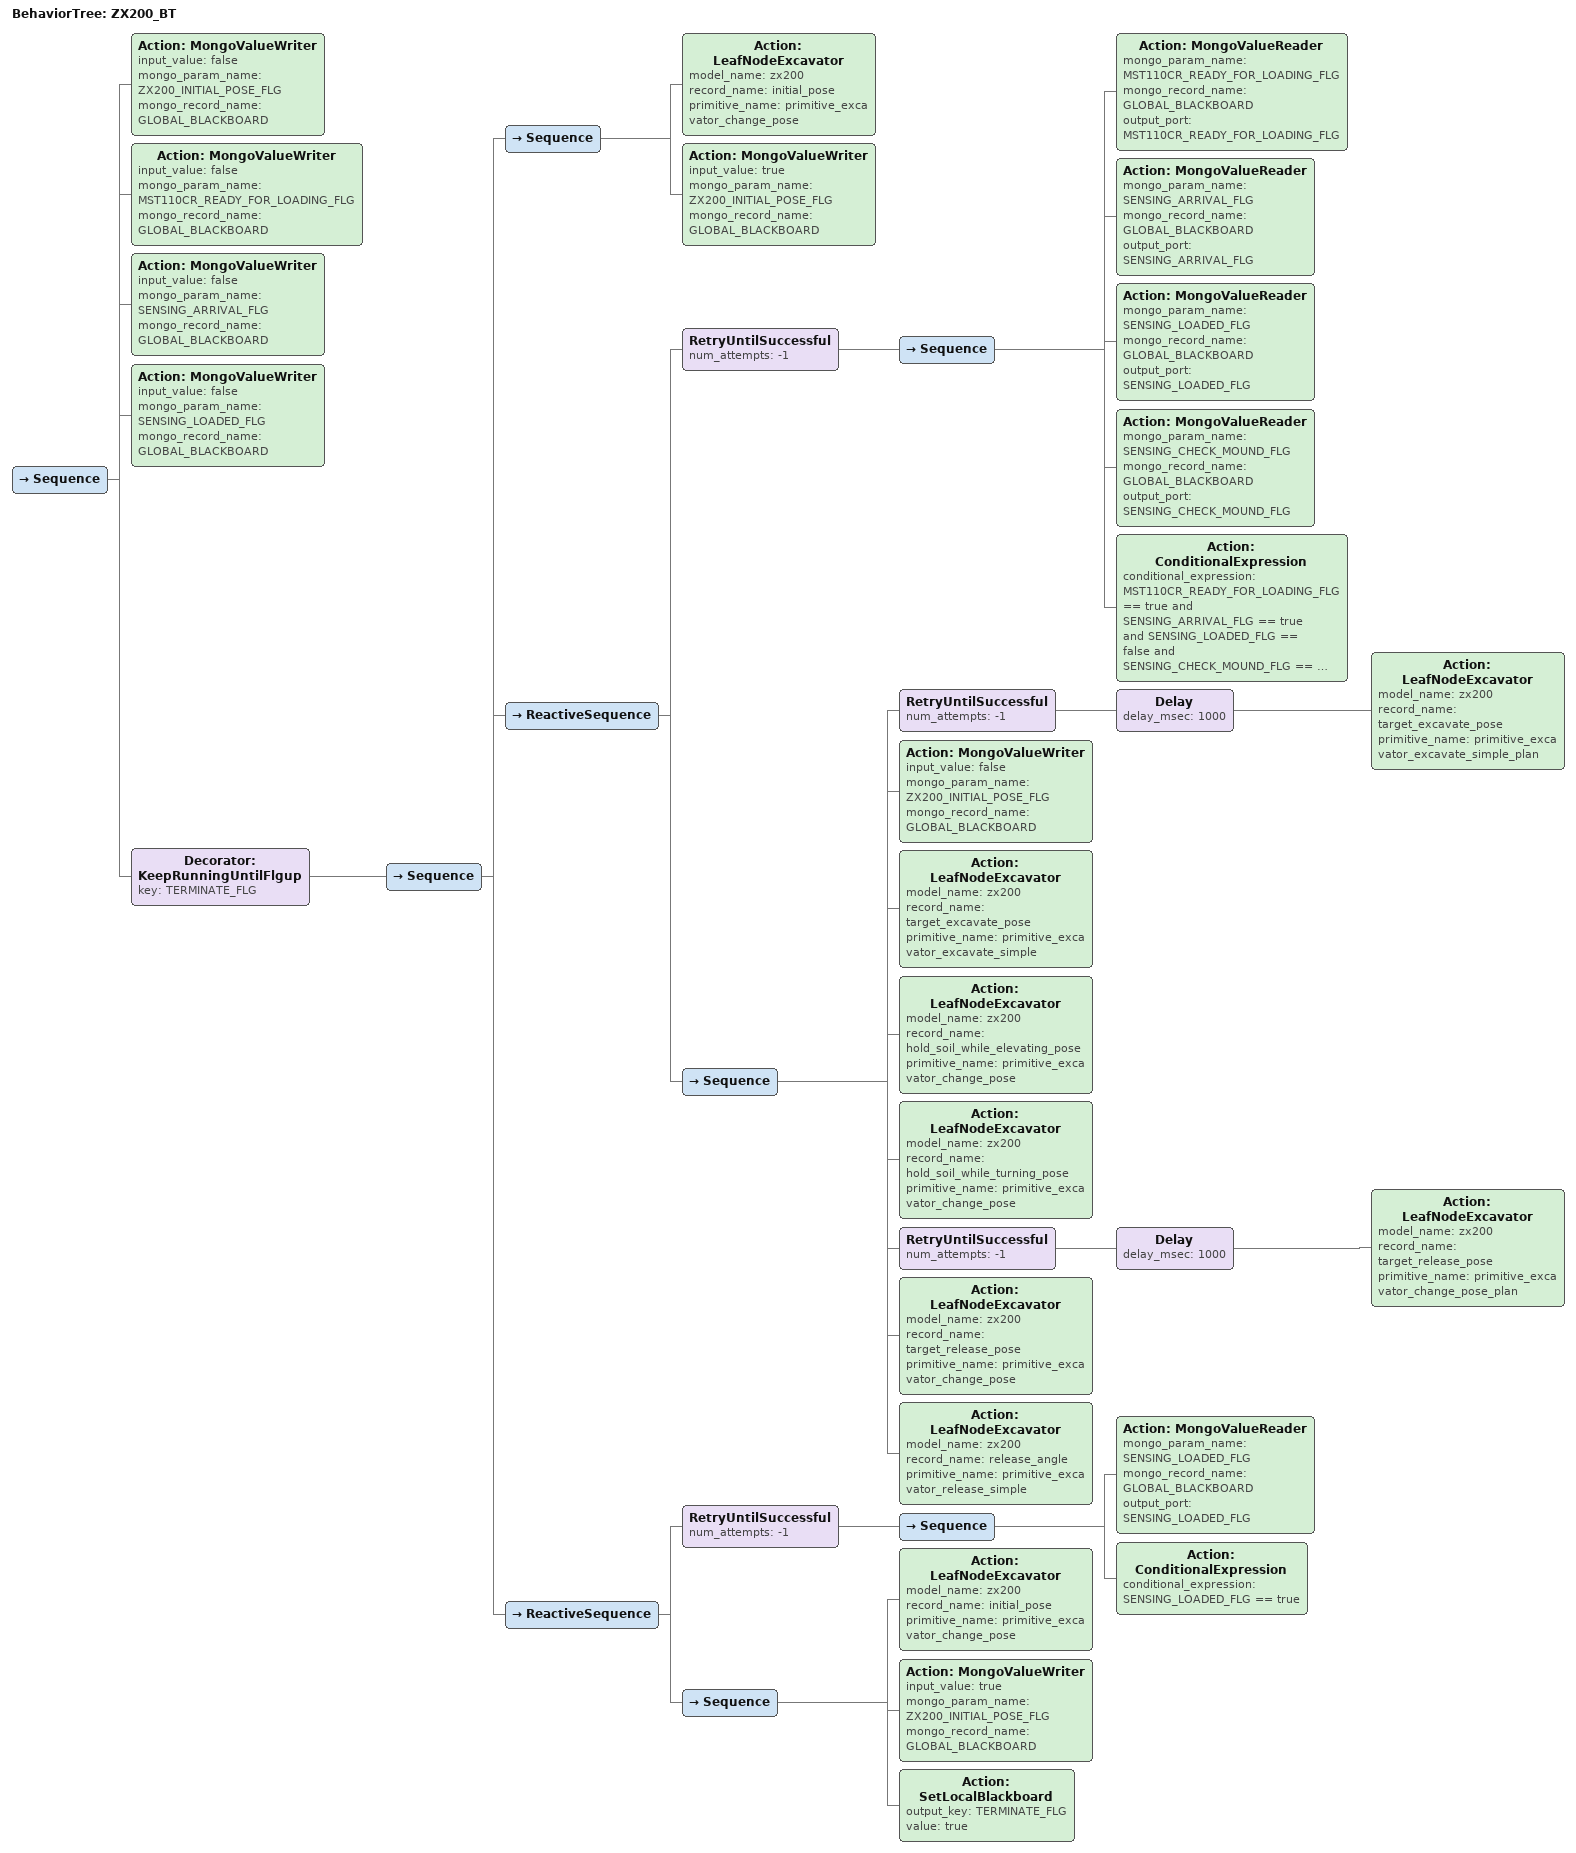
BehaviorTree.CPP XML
<root main_tree_to_execute="ZX200_BT"><BehaviorTree ID="ZX200_BT"><Sequence><Action ID="MongoValueWriter" input_value="false" mongo_param_name="ZX200_INITIAL_POSE_FLG" mongo_record_name="GLOBAL_BLACKBOARD"/><Action ID="MongoValueWriter" input_value="false" mongo_param_name="MST110CR_READY_FOR_LOADING_FLG" mongo_record_name="GLOBAL_BLACKBOARD"/><Action ID="MongoValueWriter" input_value="false" mongo_param_name="SENSING_ARRIVAL_FLG" mongo_record_name="GLOBAL_BLACKBOARD"/><Action ID="MongoValueWriter" input_value="false" mongo_param_name="SENSING_LOADED_FLG" mongo_record_name="GLOBAL_BLACKBOARD"/><Decorator ID="KeepRunningUntilFlgup" key="TERMINATE_FLG"><Sequence><Sequence><Action ID="LeafNodeExcavator" model_name="zx200" record_name="initial_pose" primitive_name="primitive_excavator_change_pose"/><Action ID="MongoValueWriter" input_value="true" mongo_param_name="ZX200_INITIAL_POSE_FLG" mongo_record_name="GLOBAL_BLACKBOARD"/></Sequence><ReactiveSequence><RetryUntilSuccessful num_attempts="-1"><Sequence><Action ID="MongoValueReader" mongo_param_name="MST110CR_READY_FOR_LOADING_FLG" mongo_record_name="GLOBAL_BLACKBOARD" output_port="MST110CR_READY_FOR_LOADING_FLG"/><Action ID="MongoValueReader" mongo_param_name="SENSING_ARRIVAL_FLG" mongo_record_name="GLOBAL_BLACKBOARD" output_port="SENSING_ARRIVAL_FLG"/><Action ID="MongoValueReader" mongo_param_name="SENSING_LOADED_FLG" mongo_record_name="GLOBAL_BLACKBOARD" output_port="SENSING_LOADED_FLG"/><Action ID="MongoValueReader" mongo_param_name="SENSING_CHECK_MOUND_FLG" mongo_record_name="GLOBAL_BLACKBOARD" output_port="SENSING_CHECK_MOUND_FLG"/><Action ID="ConditionalExpression" conditional_expression="MST110CR_READY_FOR_LOADING_FLG == true and SENSING_ARRIVAL_FLG == true and SENSING_LOADED_FLG == false and SENSING_CHECK_MOUND_FLG == true"/></Sequence></RetryUntilSuccessful><Sequence><RetryUntilSuccessful num_attempts="-1"><Delay delay_msec="1000"><Action ID="LeafNodeExcavator" model_name="zx200" record_name="target_excavate_pose" primitive_name="primitive_excavator_excavate_simple_plan"/></Delay></RetryUntilSuccessful><Action ID="MongoValueWriter" input_value="false" mongo_param_name="ZX200_INITIAL_POSE_FLG" mongo_record_name="GLOBAL_BLACKBOARD"/><Action ID="LeafNodeExcavator" model_name="zx200" record_name="target_excavate_pose" primitive_name="primitive_excavator_excavate_simple"/><Action ID="LeafNodeExcavator" model_name="zx200" record_name="hold_soil_while_elevating_pose" primitive_name="primitive_excavator_change_pose"/><Action ID="LeafNodeExcavator" model_name="zx200" record_name="hold_soil_while_turning_pose" primitive_name="primitive_excavator_change_pose"/><RetryUntilSuccessful num_attempts="-1"><Delay delay_msec="1000"><Action ID="LeafNodeExcavator" model_name="zx200" record_name="target_release_pose" primitive_name="primitive_excavator_change_pose_plan"/></Delay></RetryUntilSuccessful><Action ID="LeafNodeExcavator" model_name="zx200" record_name="target_release_pose" primitive_name="primitive_excavator_change_pose"/><Action ID="LeafNodeExcavator" model_name="zx200" record_name="release_angle" primitive_name="primitive_excavator_release_simple"/></Sequence></ReactiveSequence><ReactiveSequence><RetryUntilSuccessful num_attempts="-1"><Sequence><Action ID="MongoValueReader" mongo_param_name="SENSING_LOADED_FLG" mongo_record_name="GLOBAL_BLACKBOARD" output_port="SENSING_LOADED_FLG"/><Action ID="ConditionalExpression" conditional_expression="SENSING_LOADED_FLG == true"/></Sequence></RetryUntilSuccessful><Sequence><Action ID="LeafNodeExcavator" model_name="zx200" record_name="initial_pose" primitive_name="primitive_excavator_change_pose"/><Action ID="MongoValueWriter" input_value="true" mongo_param_name="ZX200_INITIAL_POSE_FLG" mongo_record_name="GLOBAL_BLACKBOARD"/><Action ID="SetLocalBlackboard" output_key="TERMINATE_FLG" value="true"/></Sequence></ReactiveSequence></Sequence></Decorator></Sequence></BehaviorTree></root>
